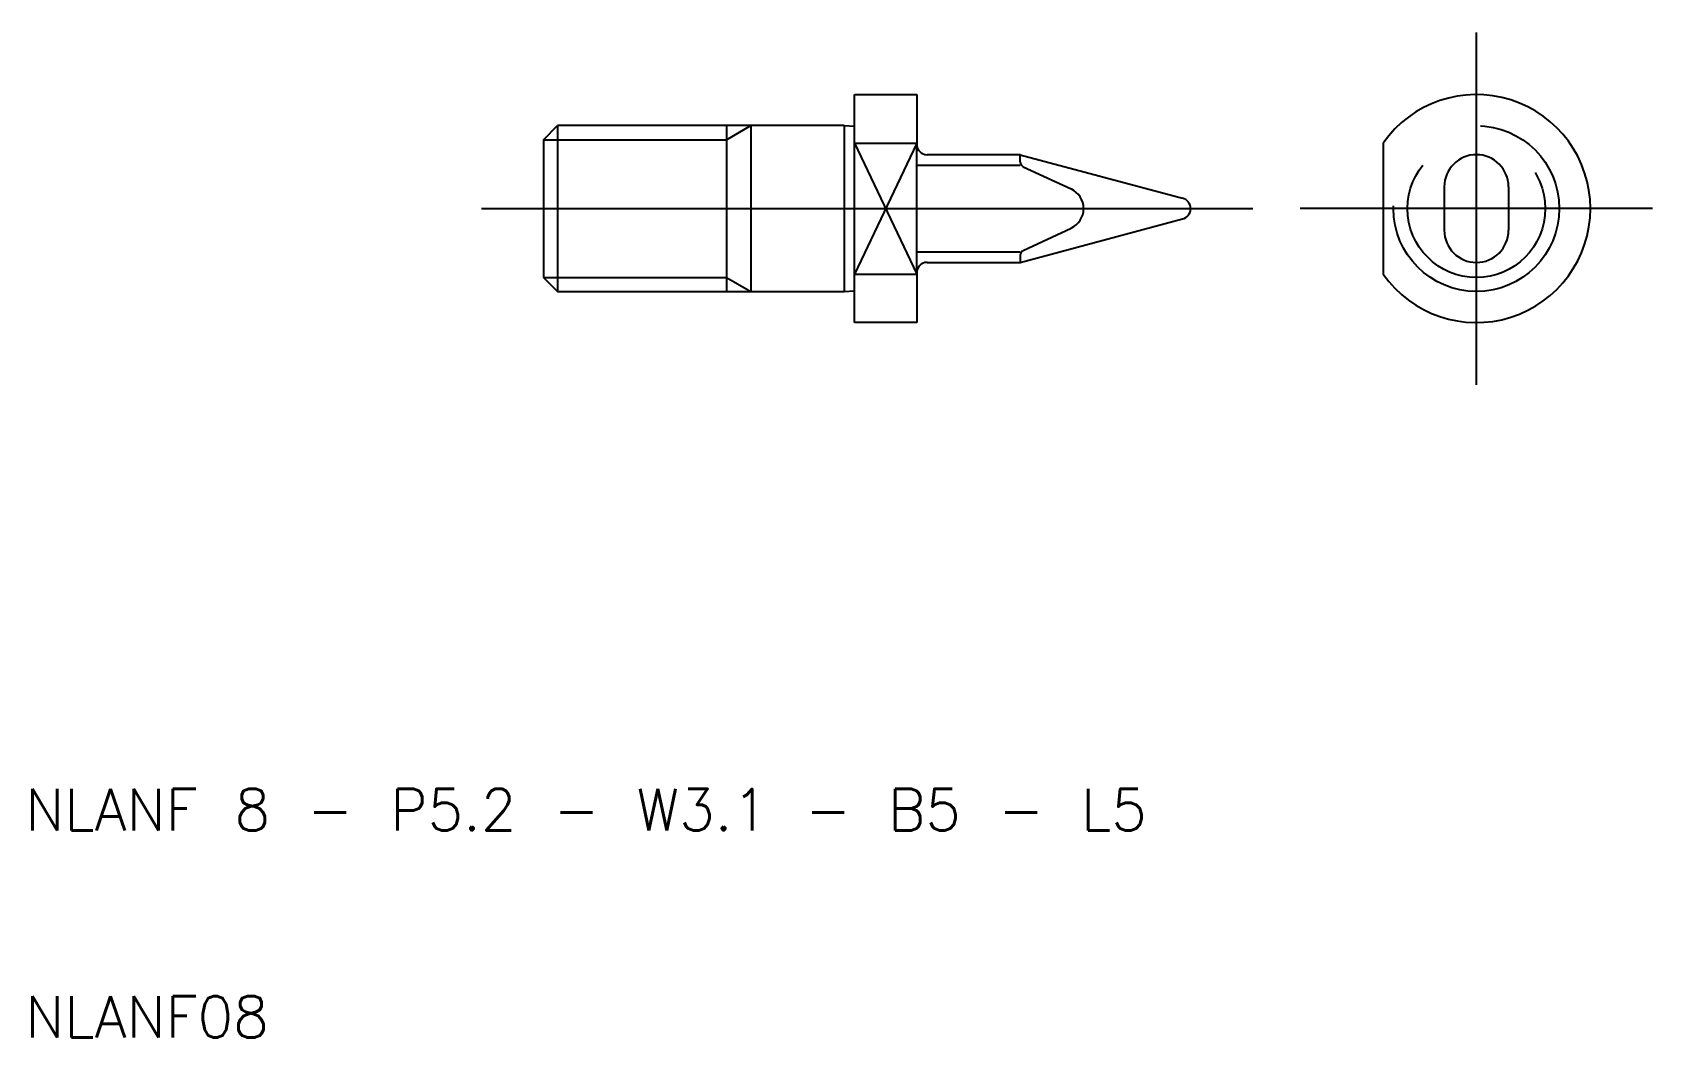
# Model space of a CAD drawing. Extents: x 10.3 to 88.5, y 10 to 58.5.
import ezdxf

# ---------------------------------------------------------------- set-up
doc = ezdxf.new("R2010")
doc.units = 0
doc.linetypes.add('CENTER', pattern=[50.8, 31.75, -6.35, 6.35, -6.35])
doc.linetypes.add('DASHED', pattern=[19.05, 12.7, -6.35])
doc.layers.get('0').update_dxf_attribs({"linetype": 'CONTINUOUS'})
doc.layers.add('CENTER', color=1, linetype='CENTER')
doc.styles.get("Standard").update_dxf_attribs({"font": 'txt.shx'})

msp = doc.modelspace()

# ---------------------------------------------------------------- linework, layer by layer
for p, q in [((50, 55.5), (53, 55.5)), ((50, 53.975), (50, 55.5)), ((53, 55.5), (53, 53.1)), ((35, 53.323), (35.676, 54)), ((49.5, 54), (35.676, 54)), ((35.676, 54), (35.676, 46)), ((43.828, 54), (43.828, 46)), ((45, 54), (45, 46)), ((49.5, 54), (50, 53.975)), ((49.5, 54), (49.5, 46)), ((50, 46.025), (50, 53.975)), ((35, 53.323), (35, 46.676)), ((50, 53.162), (53, 53.162)), ((75.5, 53.162), (75.5, 46.838)), ((53, 46.9), (53, 53.1)), ((58, 52.6), (53.5, 52.6)), ((58, 52.6), (65.829, 50.502)), ((58, 52.247), (58, 52.6)), ((53, 52.087), (58, 52.087)), ((58.144, 52.02), (60.448, 50.946)), ((78.45, 51.05), (78.45, 48.95)), ((81.55, 51.05), (81.55, 48.95)), ((58, 47.4), (65.829, 49.498)), ((58.144, 47.98), (60.448, 49.054)), ((53, 47.913), (58, 47.913)), ((58, 47.753), (58, 47.4)), ((53, 46.9), (53, 44.5)), ((53.5, 47.4), (58, 47.4)), ((35, 46.676), (35.676, 46)), ((50, 46.838), (53, 46.838)), ((35.676, 46), (49.5, 46)), ((49.5, 46), (50, 46.025)), ((50, 44.5), (50, 46.025)), ((53, 44.5), (50, 44.5))]:
    msp.add_line(p, q)
at = {"color": 3}
for p, q in [((43.828, 53.323), (45, 54)), ((35, 53.323), (43.828, 53.323)), ((53, 53.162), (50, 46.838)), ((50, 53.162), (53, 46.838)), ((35, 46.676), (43.828, 46.676)), ((43.828, 46.676), (45, 46))]:
    msp.add_line(p, q, dxfattribs=at)
at = {"color": 3, "linetype": 'DASHED'}
for radius in [4, 3.324]:
    msp.add_circle((80, 50), radius, dxfattribs=at)
for centre, radius, start, end in [((80, 50), 5.5, 215.0968, 144.9032), ((53.5, 53.1), 0.5, 180, 270), ((80, 51.05), 1.55, 0, 180), ((58.25, 52.247), 0.25, 180, 245), ((60.007, 50), 1.044, 295, 65), ((65.694, 50), 0.52, 285, 75), ((80, 48.95), 1.55, 180, 0), ((58.25, 47.753), 0.25, 115, 180), ((53.5, 46.9), 0.5, 90, 180)]:
    msp.add_arc(centre, radius, start, end)
at = {"layer": 'CENTER'}
for p, q in [((80, 41.5), (80, 58.5)), ((32, 50), (50, 50)), ((50, 50), (69.214, 50)), ((88.5, 50), (71.5, 50))]:
    msp.add_line(p, q, dxfattribs=at)

# ---------------------------------------------------------------- texts
for s, p in [('NLANF 8 - P5.2 - W3.1 - B5 - L5', (10, 20)), ('NLANF08', (10, 10))]:
    msp.add_text(s, height=2).set_placement(p)

doc.saveas('drawing.dxf')
